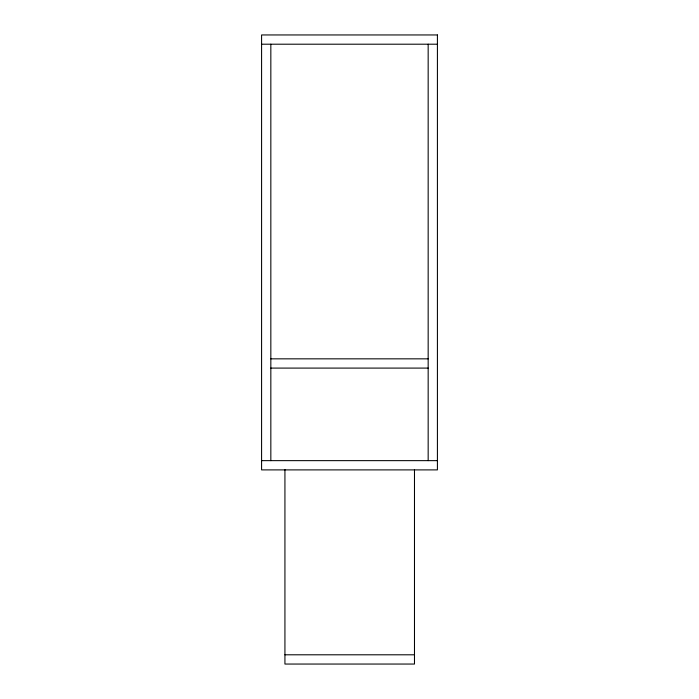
<?xml version="1.0" encoding="UTF-8"?>
<svg xmlns="http://www.w3.org/2000/svg" width="699" height="699" viewBox="0 0 699 699"><rect width="100%" height="100%" fill="white"/><g stroke="black" fill="none" stroke-linecap="round" stroke-linejoin="round"><path stroke-width="1.05" d="M261.583 44.203L437.417 44.203M270.836 358.84L428.164 358.84M270.836 368.093L428.164 368.093M261.583 460.641L437.417 460.641M284.93 654.797L414.481 654.797M428.164 44.203L428.164 460.641M414.481 469.475L414.481 664.05L284.93 664.05L284.93 469.475M270.836 44.203L270.836 460.641M437.417 34.95L261.583 34.95L261.583 469.894L437.417 469.894L437.417 34.95"/></g></svg>
